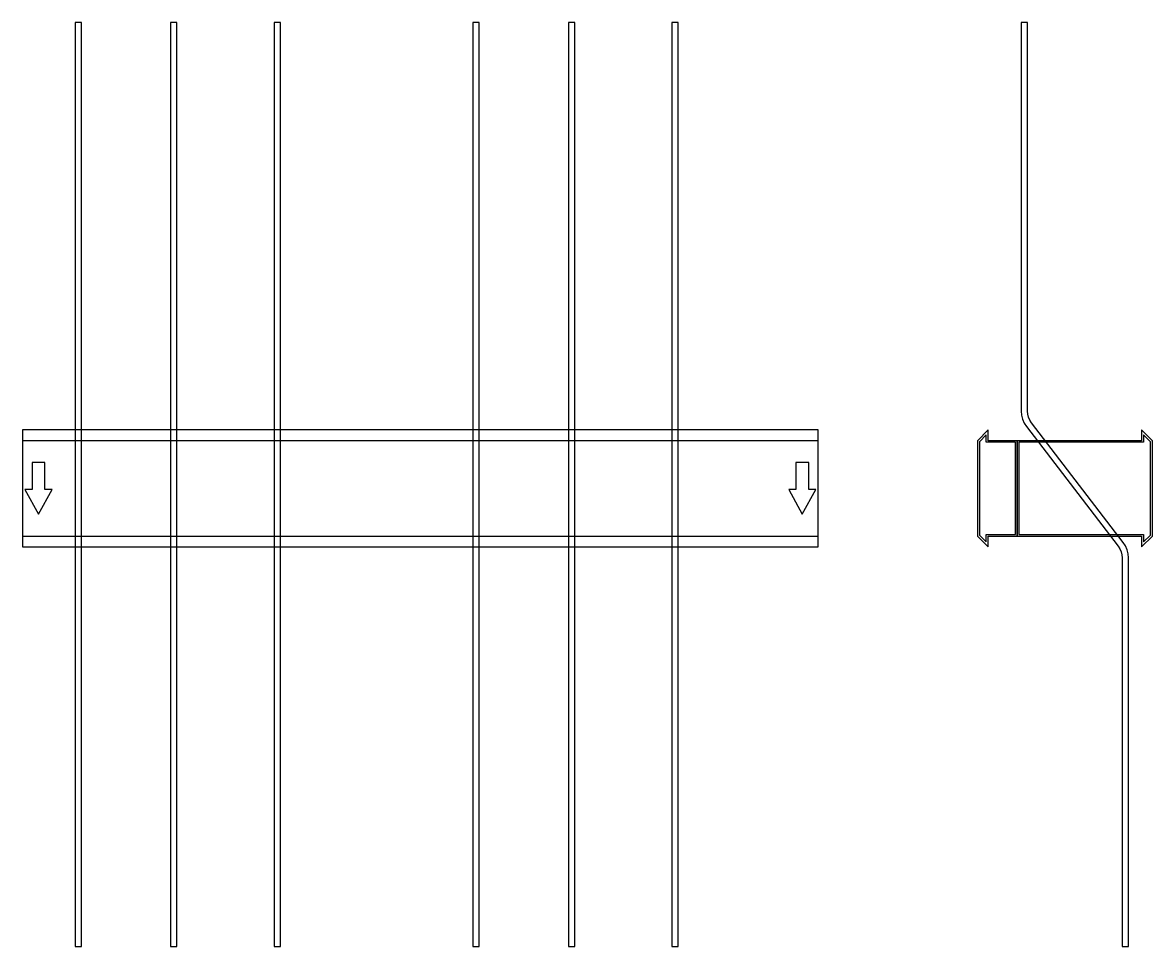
# Model space of a CAD drawing. Extents: x 0 to 1420, y -575 to 585.
import ezdxf

# ---------------------------------------------------------------- set-up
doc = ezdxf.new("R2010")
doc.units = 0
doc.layers.add('Halfen', color=7, linetype='CONTINUOUS')

msp = doc.modelspace()

# ---------------------------------------------------------------- linework, layer by layer
at = {"layer": 'Halfen', "color": 7}
for points in [[(74, -575.304), (74, 585.215), (66, 585.215), (66, -575.304)], [(194, -575.304), (194, 585.215), (186, 585.215), (186, -575.304)], [(324, -575.304), (324, 585.215), (316, 585.215), (316, -575.304)], [(574, -575.304), (574, 585.215), (566, 585.215), (566, -575.304)], [(694, -575.304), (694, 585.215), (686, 585.215), (686, -575.304)], [(824, -575.304), (824, 585.215), (816, 585.215), (816, -575.304)], [(1390, -575.304), (1390, -87.304), (1389.573, -82.091), (1388.302, -77.018), (1386.221, -72.219), (1383.387, -67.824), (1267.96, 82.605), (1265.834, 85.902), (1264.274, 89.501), (1263.321, 93.306), (1263, 97.215), (1263, 585.215), (1255, 585.215), (1255, 97.215), (1255.427, 92.002), (1256.698, 86.929), (1258.779, 82.13), (1261.613, 77.735), (1377.04, -72.694), (1379.166, -75.99), (1380.726, -79.589), (1381.679, -83.394), (1382, -87.304), (1382, -575.304)], [(0, -73.5), (1000, -73.5), (1000, 73.5), (0, 73.5)], [(1250, -60), (1250, 60), (1213.5, 60), (1213.5, 73.5), (1200, 60), (1200, -60), (1213.5, -73.5), (1213.5, -60)], [(1420, -60), (1420, 60), (1406.5, 73.5), (1406.5, 60), (1250, 60), (1250, -60), (1406.5, -60), (1406.5, -73.5)], [(0, -60), (1000, -60), (1000, 60), (0, 60)], [(1248, -58), (1248, 58), (1211, 58), (1211, 67.25), (1202.5, 58.75), (1202.5, -58.75), (1211, -67.25), (1211, -58)], [(1417.5, -58.75), (1417.5, 58.75), (1409, 67.25), (1409, 58), (1252, 58), (1252, -58), (1409, -58), (1409, -67.25)], [(20, -32.5), (37, -1.5), (28, -1.5), (28, 32.5), (12, 32.5), (12, -1.5), (3, -1.5)], [(980, -32.5), (997, -1.5), (988, -1.5), (988, 32.5), (972, 32.5), (972, -1.5), (963, -1.5)]]:
    msp.add_lwpolyline(points, close=True, dxfattribs=at)

doc.saveas('drawing.dxf')
